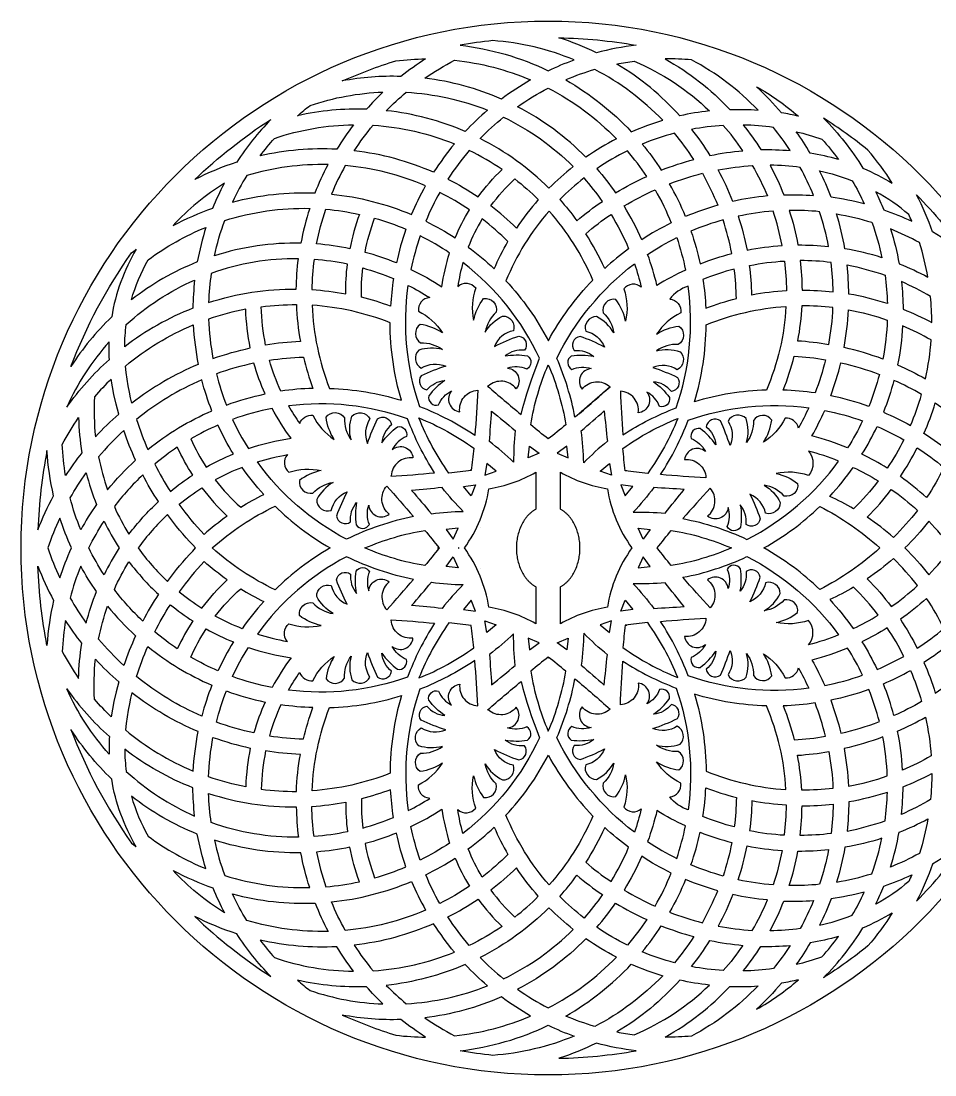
# Model space of a CAD drawing. Extents: x -4425 to -873, y -1243 to 1744.
# Drawn here: x -4425 to -2083, y -1167 to 1535 of the extents above; entities that cross this region are included whole.
import ezdxf

# ---------------------------------------------------------------- set-up
doc = ezdxf.new("R2010")
doc.units = 0
doc.layers.add('LAYER_1', color=7, linetype='CONTINUOUS')

msp = doc.modelspace()

# ---------------------------------------------------------------- linework, layer by layer
at = {"layer": 'LAYER_1'}
for points in [[(-2848.9, 1473.2, 0.036338), (-2950.7, 1453.6, 0.036338), (-3046.8, 1492.4, -0.03804)], [(-3074.2, 1407.8, -0.025178), (-3007.9, 1435.6, 0.079899), (-3216.2, 1485, 0.016071), (-3299.5, 1473.2, -0.082687)], [(-3388.4, 1438.1, 0.027215), (-3451.5, 1393.1, 0.05438), (-3602.2, 1381.5, -0.028164), (-3464.3, 1433.2, -0.028246)], [(-3119.1, 1384.2, 0.031402), (-3194, 1335, 0.073528), (-3390.7, 1388.6, -0.033277), (-3314, 1434.6, -0.07506)], [(-2661, 1304.7, 0.027967), (-2736.4, 1292.1, 0.073615), (-2898, 1424.9, -0.016775), (-2853.4, 1432.3, -0.09037)], [(-2774.6, 1438.1, -0.077469), (-2608.5, 1308.4, -0.026446), (-2536.2, 1306.9, 0.078179), (-2706.5, 1435.6, 0.025265)], [(-2861.1, 1251.2, -0.031422), (-2780.5, 1280.7, 0.08124), (-2954.9, 1410.9, 0.029343), (-3029.3, 1384.2, -0.075486)], [(-3497.6, 1353, 0.021505), (-3540.2, 1309, 0.063731), (-3716.6, 1292.5, -0.015628), (-3684.5, 1318.6, -0.072706)], [(-3229.5, 1306.5, 0.027691), (-3286.6, 1251.9, 0.075434), (-3489, 1305.3, -0.025824), (-3438, 1352.5, -0.081804)], [(-2977.4, 1186.1, 0.078713), (-3152.9, 1315.4, -0.034179), (-3074.2, 1363.1, -0.081396), (-2899.1, 1233.1, 0.033408)], [(-2540.6, 1366.9, -0.050192), (-2432.7, 1291.2, 0.016077), (-2475.8, 1299.7, 0.032129)], [(-3785.2, 1282.7, 0.050068), (-3872.6, 1173, 0.040736), (-3980, 1128.6, -0.047555)], [(-3009.9, 1162, 0.030525), (-3072.1, 1106.4, 0.07846), (-3248.5, 1233.9, -0.030065), (-3188.6, 1288.5, -0.083936)], [(-2267.3, 1157.6, -0.037673), (-2192.1, 1119.1, 0.03929), (-2254.7, 1204.4, 0.026792), (-2368.6, 1286.2, -0.058816)], [(-3775.6, 1234.4, -0.078654), (-3573, 1269.3, 0.026815), (-3616.1, 1206.3, 0.06932), (-3812.5, 1189.5, -0.021946)], [(-3314.5, 1220.2, 0.031608), (-3367.7, 1147.3, 0.074251), (-3571.3, 1202.5, -0.03036), (-3522.7, 1268.1, -0.081736)], [(-2833.3, 1219.6, -0.029048), (-2784.2, 1152.8, -0.028763), (-2700.7, 1180.4, 0.031014), (-2750.6, 1247.5, 0.033958)], [(-2706.9, 1257.4, -0.028788), (-2659.6, 1190.3, -0.029291), (-2575, 1202.8, 0.031877), (-2625.4, 1267.6, 0.031931)], [(-2574, 1268.6, -0.028396), (-2528.9, 1205.4, -0.027654), (-2453.8, 1203.1, 0.026754), (-2496.9, 1262.5, 0.030048)], [(-2438.3, 1251.5, -0.026647), (-2372.5, 1232.2, -0.025497), (-2330.3, 1180, 0.02984), (-2402.8, 1196.6, 0.022492)], [(-3253.6, 1084.4, -0.045682), (-3192.3, 1154.3, 0.037088), (-3276.5, 1203.2, 0.033887), (-3331.2, 1130.1, -0.031544)], [(-2949.8, 1156.5, -0.028243), (-2901.3, 1094.5, -0.028941), (-2821.6, 1136.8, 0.030522), (-2871.2, 1202.4, 0.035408)], [(-3846.7, 1139.2, 0.029219), (-3883.3, 1071.1, -0.075715), (-3671.4, 1094.4, -0.028043), (-3638.3, 1167.1, 0.078449)], [(-3629.5, 1091.4, -0.075265), (-3424.3, 1038.8, -0.028804), (-3388.3, 1112.7, 0.079203), (-3594.1, 1164.6, 0.030241)], [(-2638.3, 1153.7, -0.032227), (-2550.9, 1164.5, -0.033785), (-2512.3, 1086.6, 0.031309), (-2600.6, 1072.7, 0.031305)], [(-2505.6, 1165.6, -0.030755), (-2470.3, 1089.3, -0.026791), (-2393.9, 1087.9, 0.029082), (-2428.1, 1160, 0.030971)], [(-2763.1, 1118.1, -0.030508), (-2679, 1144.8, -0.033731), (-2639.7, 1062.8, 0.030605), (-2722.2, 1034, 0.032769)], [(-2349.1, 1083.2, 0.025449), (-2378.4, 1151.1, -0.038797), (-2294.8, 1125.6, -0.02542), (-2263.9, 1066.2, 0.030436)], [(-3904, 1119.2), (-3922.1, 1107.6), (-3939.8, 1095.4), (-3957, 1082.6), (-3973.8, 1069.4), (-3982, 1062.5), (-3990, 1055.6), (-3998, 1048.5), (-4005.7, 1041.2), (-4013.4, 1033.8), (-4020.9, 1026.3), (-4028.2, 1018.7), (-4035.4, 1010.9, -0.039355), (-3933.5, 1055.6, -0.02498)], [(-3159.4, 1130.2, -0.030459), (-3099.4, 1077.2, 0.033623), (-3155.5, 1004.4, 0.030407), (-3221.1, 1061.1, -0.04945)], [(-3044.5, 1077.4, -0.025079), (-3000.5, 1023.1, -0.02666), (-2935, 1072.9, 0.029061), (-2982.3, 1132.8, 0.032384)], [(-3387.9, 1022.1, -0.030654), (-3312.6, 979.1, -0.039773), (-3275.9, 1051.2, 0.032741), (-3352, 1095.8, 0.030437)], [(-2879.4, 1061, -0.030207), (-2800.3, 1102.5, -0.035174), (-2758.6, 1017.5, 0.030511), (-2834.4, 974.6, 0.034992)], [(-2149.7, 1039, 0.052023), (-2234.4, 1097.4, -0.018107), (-2214, 1051.1, -0.027065), (-2142.4, 1022.2, 0.00681)], [(-2003.4, 936.3, 0.036338), (-2089.2, 994.4, 0.036338), (-2129.7, 1089.9, -0.03804)], [(-3903.1, 1023.6, -0.082859), (-3685.5, 1054.8, 0.032323), (-3708.1, 965.6, 0.082599), (-3929.6, 933.2, -0.035634)], [(-3557.9, 1039.5, 0.039718), (-3582.4, 951.4, 0.031605), (-3667.7, 963.6, -0.034258), (-3644.1, 1052.6, -0.032663)], [(-3463.1, 914.9, 0.031108), (-3543.5, 942.1, -0.04248), (-3518.9, 1029.8, -0.031893), (-3438.7, 1001.4, 0.0315)], [(-3177.2, 969.6, 0.032694), (-3243.3, 1027.7, 0.042907), (-3279, 955.6, -0.030617), (-3212.7, 899.8, -0.028654)], [(-3182.3, 869, -0.066754), (-3073.7, 715.4, -0.067893), (-2959.7, 871.2, 0.080073), (-3071.9, 1048, 0.082184)], [(-2868, 951.4, 0.027769), (-2929.2, 901.1, 0.036323), (-2977.8, 989.9, -0.027832), (-2913.1, 1039.4, -0.037677)], [(-2497.7, 1047.7, 0.03349), (-2587, 1034.7, -0.031443), (-2564.5, 947.9, -0.032559), (-2474.6, 959.6, 0.035408)], [(-2456.2, 1049.6, -0.033408), (-2434.2, 961.1, -0.028293), (-2355.5, 957.1, 0.033609), (-2378.6, 1046.4, 0.02884)], [(-2313.8, 951.4, 0.031541), (-2334.8, 1040.6, -0.034425), (-2244.6, 1019.1, -0.035877), (-2218.6, 928.4, 0.035175)], [(-4099.4, 922.9, -0.063842), (-3951.4, 1006.2, 0.032599), (-3973.5, 917.4, 0.07176), (-4142.4, 820.3, -0.061179)], [(-2625.9, 1025.2, 0.032287), (-2708.1, 996.5, -0.030511), (-2684.8, 912.6, -0.030676), (-2603.5, 939, 0.033054)], [(-2174.9, 912.9, -0.029295), (-2100.8, 878.7, 0.033808), (-2122.4, 967.2, 0.03044), (-2196.6, 1002, -0.032892)], [(-3346.6, 853.5, -0.043841), (-3326.8, 940.4, 0.032728), (-3402.2, 984.5, 0.033187), (-3425.8, 898.3, -0.033383)], [(-2795.3, 857.3, 0.029765), (-2819.2, 936.7, -0.03198), (-2744.6, 979.8, -0.03198), (-2722.3, 896.6, 0.029765)], [(-4142, 940.7, -0.005381), (-4130, 950, 0.094096), (-4193, 776.5, 0.060532), (-4297.4, 649.2, -0.063348)], [(-3719.9, 848, -0.027316), (-3714.3, 925.7, 0.088901), (-3937.8, 888.2, 0.028374), (-3944.4, 813.4, -0.080187)], [(-3593, 835.8, -0.033059), (-3588.7, 911.8, 0.033644), (-3674.2, 924, 0.028833), (-3679.9, 846.6, -0.030749)], [(-2551.9, 832.6, 0.026642), (-2558, 908.4, -0.03443), (-2468.4, 919.9, -0.029695), (-2463.5, 843.7, 0.031868)], [(-2349, 916.1, 0.030234), (-2428.2, 921.1, -0.027898), (-2423.5, 845, -0.0286), (-2343.7, 840.7, 0.027552)], [(-3470.6, 874.7, 0.024899), (-3478.1, 804, 0.027418), (-3552.8, 827, -0.035132), (-3549.5, 902.3, -0.03257)], [(-3229.3, 599.1, 0.008809), (-3143.6, 526.6), (-3139.2, 544.1), (-3134.3, 561.8), (-3129, 579.6), (-3123.2, 597.6), (-3117, 615.6), (-3110.5, 633.8), (-3103.4, 652.1), (-3096, 670.4, 0.119334), (-3292.5, 915.7, 0.033207), (-3305.9, 854.8, -0.43739), (-3260, 851.1, 0.137046), (-3265.2, 768.3, -0.11371), (-3239.6, 823.5, -0.53974), (-3207.5, 788.9, 0.166243), (-3235.5, 737.5, -0.143622), (-3190.9, 778.8, -0.51714), (-3163.4, 741.2, 0.251009), (-3211.9, 701.1, -0.035354), (-3149.2, 727.6, -0.563515), (-3134.7, 691.2, 0.20363), (-3184.7, 676.5, -0.082214), (-3127.4, 677, -0.566543), (-3129.1, 642.8, 0.183649), (-3178.4, 645.4, -0.599977), (-3156, 592.4, 0.434144), (-3227.7, 599.4)], [(-2993.8, 529.2, 0.008148), (-2915.5, 597.4, -0.009342), (-3005.5, 519.4, 0.05589), (-3052, 670.1, -0.117943), (-2853.1, 912.6, -0.023637), (-2835.5, 853.1, 0.419566), (-2880, 848.7, -0.137046), (-2875.9, 765.9, 0.11371), (-2900.8, 821.4, 0.53974), (-2933.3, 787.2, -0.166243), (-2906, 735.4, 0.143622), (-2950, 777.3, 0.51714), (-2978, 740, -0.251009), (-2930.1, 699.3, 0.035354), (-2992.4, 726.6, 0.563515), (-3007.4, 690.4, -0.20363), (-2957.5, 675, 0.082214), (-3014.9, 676.3, 0.566543), (-3013.6, 642, -0.183649), (-2964.2, 644, 0.599977), (-2987.3, 591.4, -0.434144), (-2915.5, 597.4)], [(-2677.4, 872.5, -0.025852), (-2670, 799.1, -0.02939), (-2591.7, 823.8, 0.02811), (-2597.2, 899.3, 0.03224)], [(-2303.6, 835.1, 0.02575), (-2308, 909.7, -0.038355), (-2210.8, 883.6, -0.027795), (-2204.8, 810.7, 0.036438)], [(-4159.6, 700.1, -0.029985), (-4155.5, 756.9, -0.081984), (-3980.3, 871.2, 0.025792), (-3984.7, 799, 0.070795)], [(-2168.5, 867, -0.02537), (-2164.5, 796.3, -0.028994), (-2091, 762.3, 0.024794), (-2094.1, 829, 0.031794)], [(-3432.8, 857.2, -0.024615), (-3377.8, 826, 0.425781), (-3406.9, 791.4, -0.137046), (-3345.4, 735.7, 0.11371), (-3402.2, 757.3, 0.53974), (-3401, 710.2, -0.166243), (-3345.1, 692.8, 0.143622), (-3405.8, 691.4, 0.51714), (-3399.3, 645.2, -0.251009), (-3336.6, 650.3, 0.035354), (-3400, 625.5, 0.563515), (-3384.9, 589.3, -0.20363), (-3338.8, 613.7, 0.082214), (-3380.3, 574.1, 0.566543), (-3355.1, 550.8, -0.183649), (-3321.6, 587.1, 0.599977), (-3300.8, 533.5, -0.434144), (-3254.3, 588.6, -0.009111), (-3262.4, 472.7, 0.056643), (-3403.2, 546.4, -0.117383)], [(-2715.4, 855.6, 0.146159), (-2762.6, 822.2, -0.425781), (-2734, 787.1, 0.137046), (-2796.1, 732.3, -0.11371), (-2739, 753.2, -0.53974), (-2740.8, 706.1, 0.166243), (-2796.9, 689.4, -0.143622), (-2736.2, 687.2, -0.51714), (-2743.4, 641.1, 0.251009), (-2806, 647, -0.035354), (-2742.9, 621.4, -0.563515), (-2758.4, 585.4, 0.20363), (-2804.2, 610.4, -0.082214), (-2763.2, 570.2, -0.566543), (-2788.7, 547.2, 0.183649), (-2821.7, 584, -0.599977), (-2843.3, 530.6, 0.434144), (-2889.1, 586.3, 0.008796), (-2882.7, 474.3, -0.053629), (-2746.3, 543.2, 0.118038)], [(-3849.3, 796.4, 0.036595), (-3944.4, 771.2, 0.038627), (-3933.3, 669.7, -0.032982), (-3837.7, 697, -0.043452)], [(-3809.5, 802.7, -0.033544), (-3719.4, 808, 0.033394), (-3709.4, 713.4, 0.029675), (-3798.4, 704.5, -0.046141)], [(-3450.3, 562.7, -0.070735), (-3479.3, 761.7, 0.076635), (-3679.4, 806.5, 0.081445), (-3634.8, 593.4, -0.066776)], [(-2699.1, 559.1, 0.070192), (-2669.2, 756.4, -0.080132), (-2464.6, 803.5, -0.086213), (-2514.7, 588.9, 0.065676)], [(-2344.2, 800.5, 0.03048), (-2424.4, 804.9, -0.032938), (-2435, 715.6, -0.025978), (-2354.9, 706, 0.03467)], [(-2315.7, 698.1, 0.033441), (-2304.5, 794.6, -0.039043), (-2205, 768.6, -0.038292), (-2216.4, 668.6, 0.033354)], [(-4141, 555.4), (-4144.4, 569.4), (-4147.5, 583.4), (-4150.9, 600.2), (-4153.7, 617), (-4155.9, 633.7), (-4157.7, 650.3, -0.076072), (-3983.8, 756.2, 0.036403), (-3971.1, 654.9, 0.065535)], [(-2178.6, 653.4, -0.025734), (-2107, 618, 0.037319), (-2092.6, 717.4, 0.030931), (-2165.7, 753.6, -0.036204)], [(-4199.3, 712.6, 0.078237), (-4308, 545.1, -0.05771), (-4198.9, 667.5, -0.02114)], [(-2471.5, 588.8, 0.033517), (-2443.6, 676, -0.02744), (-2363.3, 666.8, -0.032594), (-2390.1, 581.5, 0.02863)], [(-3828.3, 658.1, 0.035134), (-3924.6, 630.3, 0.031581), (-3899, 550.7, -0.036728), (-3799.8, 579, -0.036494)], [(-3788.8, 665.5, -0.030782), (-3701.3, 673.7, 0.029403), (-3677.5, 593.4, 0.029145), (-3759.1, 586.2, -0.039468)], [(-3073.8, 654, -0.060855), (-3028.9, 499.8, -0.004536), (-3073.9, 463.6, -0.004536), (-3119, 499.9, -0.060855)], [(-2350, 574.4, 0.030476), (-2324, 659, -0.035029), (-2225.3, 629.2, -0.032949), (-2252.3, 546.9, 0.035587)], [(-4174.9, 527.4), (-4181.6, 552.8), (-4187.3, 577.8), (-4191.1, 597.6), (-4194.2, 617.3, 0.023177), (-4236.8, 571.8, 0.042995), (-4234.5, 469.2, -0.027627)], [(-4129.2, 513.7, 0.027097), (-4100.1, 436.4, -0.068468), (-3936.2, 535.9, -0.029765), (-3962, 615.3, 0.068784)], [(-2215.1, 532.3, -0.027103), (-2145.6, 498.2, 0.031341), (-2117.2, 577.8, 0.02694), (-2187.9, 613.8, -0.030805)], [(-3732.9, 465.5, -0.03932), (-3781.7, 541.9, 0.039792), (-3883.3, 513.9, 0.03209), (-3842.7, 439.3, -0.044343)], [(-3477.4, 367.9, 0.008809), (-3365.5, 377.2, -0.054235), (-3434.6, 515.4, 0.117247), (-3739.7, 548.5, 0.025087), (-3710.8, 503.1, -0.356794), (-3677.2, 524.3, 0.137046), (-3622.4, 462.2, -0.11371), (-3643.3, 519.3, -0.53974), (-3596.2, 517.5, 0.166243), (-3579.5, 461.4, -0.143622), (-3577.3, 522.1, -0.51714), (-3531.2, 514.9, 0.251009), (-3537.1, 452.3, -0.035354), (-3511.5, 515.4, -0.563515), (-3475.5, 499.9, 0.20363), (-3500.5, 454.1, -0.082214), (-3460.4, 495.1, -0.566543), (-3437.3, 469.6, 0.183649), (-3474.1, 436.6, -0.599977), (-3420.7, 415, 0.434144), (-3476.4, 369.2)], [(-3617.5, 552.5, 0.000245), (-3617.2, 551.9)], [(-2786.1, 372.4, 0.054998), (-2715.1, 512, -0.116678), (-2406.3, 543.4, -0.021191), (-2432.8, 491.6, 0.389246), (-2466.9, 516.7, -0.137046), (-2522.6, 455.3, 0.11371), (-2501, 512.1, 0.53974), (-2548.1, 510.9, -0.166243), (-2565.5, 455, 0.143622), (-2566.9, 515.7, 0.51714), (-2613.1, 509.2, -0.251009), (-2608, 446.5, 0.035354), (-2632.8, 509.9, 0.563515), (-2669, 494.8, -0.20363), (-2644.6, 448.7, 0.082214), (-2684.2, 490.2, 0.566543), (-2707.5, 465, -0.183649), (-2671.2, 431.5, 0.599977), (-2724.8, 410.6, -0.434144), (-2669.7, 364.2, -0.008173)], [(-2043.2, 428.6, 0.029282), (-2111, 477.5, 0.029286), (-2082, 555.9, -0.02739), (-2017.1, 508, -0.032891)], [(-4319.6, 449.8, -0.029907), (-4277.8, 518.5, 0.035509), (-4269.2, 428.4, 0.023948), (-4311.3, 369.8, -0.030352)], [(-3405.3, 517.4, -0.060855), (-3264.7, 439.8, -0.004536), (-3271.2, 382.4, -0.004536), (-3328.7, 376.3, -0.060855)], [(-3224.9, 457.1, 0.006071), (-3219.1, 535.3, 0.006071), (-3158.5, 485.6, 0.029189), (-3162.8, 403.8, 0.029189)], [(-2989.6, 484.3, 0.006071), (-2930.5, 535.8, 0.006071), (-2922.3, 457.8, 0.029189), (-2982.9, 402.6, 0.029189)], [(-2742, 516.3, -0.060855), (-2819.1, 375.5, -0.004536), (-2876.6, 381.7, -0.004536), (-2882.8, 439.2, -0.060855)], [(-2306.6, 441, 0.034239), (-2398.1, 471.6, 0.025077), (-2365.4, 536.7, -0.037341), (-2268.4, 510.2, -0.030064)], [(-3920.5, 499, 0.029563), (-3990.5, 463.7, 0.03841), (-3950.6, 391.6, -0.030312), (-3881, 425.1, -0.029889)], [(-2205, 389, 0.026213), (-2269.8, 424.5, 0.029031), (-2231.1, 495.6, -0.028365), (-2162.5, 461.8, -0.031312)], [(-4131.7, 409.2, -0.025549), (-4161.9, 485.3, 0.03283), (-4226.6, 417.5, 0.036629), (-4203.3, 333.1, -0.037171)], [(-3073.9, 466.4, 0.000178), (-3072.2, 465)], [(-4382, 230.9, -0.031888), (-4341.8, 318.2, -0.041602), (-4358.8, 433.8, 0.039073)], [(-4024.7, 442.4, 0.027243), (-4082.5, 399.1, 0.026362), (-4042.5, 329.3, -0.02787), (-3985, 371, -0.035428)], [(-2329.6, 407.1, 0.030602), (-2406.9, 432.6, -0.371179), (-2407.2, 369.9, 0.137046), (-2490, 375.1, -0.11371), (-2434.8, 349.5, -0.53974), (-2469.4, 317.4, 0.166243), (-2520.8, 345.3, -0.143622), (-2479.5, 300.8, -0.51714), (-2517.1, 273.3, 0.251009), (-2557.2, 321.7, -0.035354), (-2530.7, 259, -0.563515), (-2567.1, 244.6, 0.20363), (-2581.8, 294.6, -0.082214), (-2581.3, 237.2, -0.566543), (-2615.5, 239, 0.183649), (-2612.9, 288.3, -0.599977), (-2665.9, 265.8, 0.434144), (-2658.9, 337.6, 0.008235), (-2728.9, 259.3, -0.062675), (-2564.7, 206.3, 0.11913)], [(-2171.5, 367, 0.030086), (-2128.2, 441.1, -0.031482), (-2060, 390.6, -0.035046), (-2104.1, 313.4, 0.030548)], [(-3819.4, 404.8, -0.033037), (-3742.7, 423.4, 0.427052), (-3738.8, 378.3, -0.137046), (-3656, 382.4, 0.11371), (-3711.5, 357.5, 0.53974), (-3677.3, 325, -0.166243), (-3625.5, 352.3, 0.143622), (-3667.4, 308.3, 0.51714), (-3630.1, 280.3, -0.251009), (-3589.4, 328.2, 0.035354), (-3616.7, 265.9, 0.563515), (-3580.5, 250.9, -0.20363), (-3565.1, 300.8, 0.082214), (-3566.5, 243.4, 0.566543), (-3532.1, 244.7, -0.183649), (-3534.2, 294.1, 0.599977), (-3481.5, 271, -0.434144), (-3487.6, 342.8, -0.008148), (-3419.3, 264.5, 0.064814), (-3591.1, 206.5, -0.115704)], [(-3803.3, 321.4, -0.031676), (-3858.6, 390.9, 0.031718), (-3927.3, 358.8, 0.044661), (-3862.3, 288.5, -0.023827)], [(-3105.6, -10.3, 0.09021), (-3226, 32.3, 0.116696), (-3288.9, 184.1, 0.116696), (-3226, 335.9, 0.09021), (-3105.6, 378.5), (-3105.6, 283.8), (-3107, 283), (-3108.4, 282.2), (-3109.7, 281.3), (-3111.1, 280.4), (-3112.5, 279.5), (-3113.8, 278.5), (-3115.1, 277.5), (-3116.4, 276.5), (-3117.8, 275.4), (-3119, 274.3), (-3120.3, 273.2), (-3121.6, 272), (-3122.8, 270.8), (-3124.1, 269.6), (-3125.3, 268.3), (-3126.5, 267), (-3127.7, 265.6), (-3128.9, 264.3), (-3130, 262.9), (-3131.1, 261.5), (-3132.2, 260), (-3133.3, 258.5), (-3134.4, 257), (-3135.4, 255.5), (-3136.4, 253.9), (-3137.4, 252.3), (-3139.3, 249.1), (-3141.2, 245.8), (-3142.9, 242.3), (-3144.5, 238.9), (-3146, 235.3), (-3147.4, 231.8), (-3148.6, 228.1), (-3149.8, 224.5), (-3150.9, 220.8), (-3151.8, 217.1), (-3152.7, 213.4), (-3153.4, 209.6), (-3154, 205.9), (-3154.6, 202.2), (-3155, 198.5), (-3155.3, 194.9), (-3155.6, 191.2), (-3155.7, 187.6), (-3155.7, 184.1), (-3155.7, 180.5), (-3155.6, 177), (-3155.3, 173.3), (-3155, 169.7), (-3154.6, 166), (-3154, 162.3), (-3153.4, 158.6), (-3152.7, 154.8), (-3151.8, 151.1), (-3150.9, 147.4), (-3149.8, 143.7), (-3148.6, 140.1), (-3147.4, 136.4), (-3146, 132.8), (-3144.5, 129.3), (-3142.9, 125.8), (-3141.2, 122.4), (-3139.3, 119.1), (-3137.4, 115.9), (-3136.4, 114.3), (-3135.4, 112.7), (-3134.4, 111.2), (-3133.3, 109.7), (-3132.2, 108.2), (-3131.1, 106.7), (-3130, 105.3), (-3128.9, 103.9), (-3127.7, 102.5), (-3126.5, 101.2), (-3125.3, 99.9), (-3124.1, 98.6), (-3122.8, 97.4), (-3121.6, 96.2), (-3120.3, 95), (-3119, 93.9), (-3117.8, 92.7), (-3116.4, 91.7), (-3115.1, 90.6), (-3113.8, 89.6), (-3112.5, 88.7), (-3111.1, 87.7), (-3109.7, 86.8), (-3108.4, 86), (-3107, 85.2), (-3105.6, 84.4)], [(-3273.2, 384.4, 0.000178), (-3270.9, 384.6)], [(-3042.8, 378.5, 0.09021), (-2922.4, 335.9, 0.116696), (-2859.5, 184.1, 0.116696), (-2922.4, 32.3, 0.09021), (-3042.8, -10.3), (-3042.8, 84.4), (-3041.4, 85.2), (-3040, 86), (-3038.7, 86.8), (-3037.3, 87.7), (-3036, 88.7), (-3034.6, 89.6), (-3033.3, 90.6), (-3032, 91.7), (-3030.7, 92.7), (-3029.4, 93.9), (-3028.1, 95), (-3026.8, 96.2), (-3025.6, 97.4), (-3024.3, 98.6), (-3023.1, 99.9), (-3021.9, 101.2), (-3020.7, 102.5), (-3019.6, 103.9), (-3018.4, 105.3), (-3017.3, 106.7), (-3016.2, 108.2), (-3015.1, 109.7), (-3014, 111.2), (-3013, 112.7), (-3012, 114.3), (-3011, 115.9), (-3009.1, 119.1), (-3007.3, 122.4), (-3005.5, 125.8), (-3003.9, 129.3), (-3002.4, 132.8), (-3001, 136.4), (-2999.8, 140.1), (-2998.6, 143.7), (-2997.5, 147.4), (-2996.6, 151.1), (-2995.7, 154.8), (-2995, 158.6), (-2994.4, 162.3), (-2993.8, 166), (-2993.4, 169.7), (-2993.1, 173.3), (-2992.9, 177), (-2992.7, 180.5), (-2992.7, 184.1), (-2992.7, 187.6), (-2992.9, 191.2), (-2993.1, 194.9), (-2993.4, 198.5), (-2993.8, 202.2), (-2994.4, 205.9), (-2995, 209.6), (-2995.7, 213.4), (-2996.6, 217.1), (-2997.5, 220.8), (-2998.6, 224.5), (-2999.8, 228.1), (-3001, 231.8), (-3002.4, 235.3), (-3003.9, 238.9), (-3005.5, 242.3), (-3007.3, 245.8), (-3009.1, 249.1), (-3011, 252.3), (-3012, 253.9), (-3013, 255.5), (-3014, 257), (-3015.1, 258.5), (-3016.2, 260), (-3017.3, 261.5), (-3018.4, 262.9), (-3019.6, 264.3), (-3020.7, 265.6), (-3021.9, 267), (-3023.1, 268.3), (-3024.3, 269.6), (-3025.6, 270.8), (-3026.8, 272), (-3028.1, 273.2), (-3029.4, 274.3), (-3030.7, 275.4), (-3032, 276.5), (-3033.3, 277.5), (-3034.6, 278.5), (-3036, 279.5), (-3037.3, 280.4), (-3038.7, 281.3), (-3040, 282.2), (-3041.4, 283), (-3042.8, 283.8)], [(-2874.6, 383.7, 0.000178), (-2874.3, 381.5)], [(-2292.1, 390.8, -0.027282), (-2228.2, 356.3, -0.035431), (-2291.2, 284.6, 0.025608), (-2352.5, 316.4, 0.034373)], [(-4258.3, 376.5, 0.033457), (-4231.8, 295.5, 0.027216), (-4272.4, 230.6, -0.032533), (-4299.3, 312.6, -0.026608)], [(-4073, 302.9, -0.024815), (-4113.4, 371.6, 0.041223), (-4186.1, 290.2, 0.033518), (-4148.7, 219.4, -0.044234)], [(-3961.9, 338.3, 0.042355), (-3896.7, 265.8, 0.026659), (-3956, 219, -0.032576), (-4019.9, 296.2, -0.029972)], [(-3424.2, 331.7, -0.006071), (-3373.4, 272, -0.029189), (-3291.7, 277.9, -0.029189), (-3346.2, 339, -0.006071)], [(-2725.3, 334.4, -0.006071), (-2803.6, 339.1, -0.029189), (-2855.9, 276.1, -0.029189), (-2774.1, 273.1, -0.006071)], [(-2189.1, 211.3, 0.031415), (-2256.4, 262.8, 0.033112), (-2194.7, 334.3, -0.032344), (-2127.6, 280.6, -0.036521)], [(-3774.2, 291.1, 0.063246), (-3633.2, 184.1, 0.063246), (-3774.2, 77.1, -0.07258), (-3935.1, 184.1, -0.07258)], [(-2521.3, 184.1, 0.064263), (-2377.9, 290.7, -0.06562), (-2224.1, 184.1, -0.06562), (-2377.9, 77.5, 0.064263)], [(-4295.9, 184.1, -0.029326), (-4325.9, 260.9, 0.028936), (-4356.3, 184.1, 0.028936), (-4325.9, 107.3, -0.029326)], [(-4251.6, 184.1, -0.029698), (-4212.6, 252.5, 0.030889), (-4173.6, 184.1, 0.030889), (-4212.6, 115.7, -0.029698)], [(-4050, 269.7, 0.047694), (-4125.1, 184.1, 0.047694), (-4050, 98.5, -0.031289), (-3985.3, 176.4), (-3978.1, 184.1), (-3985.3, 191.8, -0.031289)], [(-2098.7, 252.6, -0.033992), (-2159.7, 184.1, -0.033992), (-2098.7, 115.6, 0.033788), (-2040.6, 184.1, 0.033788)], [(-3544.1, 184.1, -0.060855), (-3389.9, 229.2, -0.004536), (-3353.7, 184.1, -0.004536), (-3389.9, 139, -0.060855)], [(-3246.9, 237, 0.000055), (-3247, 237), (-3246.9, 236.9)], [(-2758.5, 139, -0.004536), (-2794.7, 184.1, -0.004536), (-2758.5, 229.2, -0.060855), (-2604.3, 184.1, -0.060855)], [(-3355.1, 182.3, 0.000178), (-3356.5, 184.1, 0.000178), (-3355.1, 185.9)], [(-3304, 182.6, 0.000142), (-3302.9, 184.1, 0.000142), (-3304, 185.5)], [(-4382, 137.2, 0.031888), (-4341.8, 49.9, 0.041602), (-4358.8, -65.7, -0.039073)], [(-4258.3, -8.3, -0.033457), (-4231.8, 72.7, -0.027216), (-4272.4, 137.6, 0.032533), (-4299.3, 55.6, 0.026608)], [(-4073, 65.3, 0.024815), (-4113.4, -3.4, -0.041223), (-4186.1, 78, -0.033518), (-4148.7, 148.8, 0.044234)], [(-3961.9, 29.9, -0.042355), (-3896.7, 102.4, -0.026659), (-3956, 149.2, 0.032576), (-4019.9, 72, 0.029972)], [(-3819.4, -36.6, 0.033037), (-3742.7, -55.3, -0.427052), (-3738.8, -10.1, 0.137046), (-3656, -14.2, -0.11371), (-3711.5, 10.7, -0.53974), (-3677.3, 43.2, 0.166243), (-3625.5, 15.9, -0.143622), (-3667.4, 59.9, -0.51714), (-3630.1, 87.9, 0.251009), (-3589.4, 40, -0.035354), (-3616.7, 102.3, -0.563515), (-3580.5, 117.3, 0.20363), (-3565.1, 67.4, -0.082214), (-3566.5, 124.8, -0.566543), (-3532.1, 123.4, 0.183649), (-3534.2, 74.1, -0.599977), (-3481.5, 97.2, 0.434144), (-3487.6, 25.4, 0.008148), (-3419.3, 103.7, -0.064814), (-3591.1, 161.7, 0.115704)], [(-2329.6, -38.9, -0.030602), (-2406.9, -64.4, 0.371179), (-2407.2, -1.7, -0.137046), (-2490, -6.9, 0.11371), (-2434.8, 18.7, 0.53974), (-2469.4, 50.8, -0.166243), (-2520.8, 22.8, 0.143622), (-2479.5, 67.3, 0.51714), (-2517.1, 94.9, -0.251009), (-2557.2, 46.4, 0.035354), (-2530.7, 109.1, 0.563515), (-2567.1, 123.6, -0.20363), (-2581.8, 73.6, 0.082214), (-2581.3, 130.9, 0.566543), (-2615.5, 129.2, -0.183649), (-2612.9, 79.9, 0.599977), (-2665.9, 102.3, -0.434144), (-2658.9, 30.6, -0.008235), (-2728.9, 108.9, 0.062675), (-2564.7, 161.9, -0.11913)], [(-2189.1, 156.9, -0.031415), (-2256.4, 105.4, -0.033112), (-2194.7, 33.8, 0.032344), (-2127.6, 87.6, 0.036521)], [(-3246.9, 131.2, -0.000055), (-3247, 131.2), (-3246.9, 131.3)], [(-3424.2, 36.5, 0.006071), (-3373.4, 96.2, 0.029189), (-3291.7, 90.3, 0.029189), (-3346.2, 29.2, 0.006071)], [(-2803.6, 29.1, -0.006071), (-2725.3, 33.7, -0.006071), (-2774.1, 95.1, -0.029189), (-2855.9, 92.1, -0.029189)], [(-2292.1, -22.6, 0.027282), (-2228.2, 11.9, 0.035431), (-2291.2, 83.6, -0.025608), (-2352.5, 51.8, -0.034373)], [(-3803.3, 46.8, 0.031676), (-3858.6, -22.8, -0.031718), (-3927.3, 9.4, -0.044661), (-3862.3, 79.7, 0.023827)], [(-2171.5, 1.2, -0.030086), (-2128.2, -72.9, 0.031482), (-2060, -22.4, 0.035046), (-2104.1, 54.8, -0.030548)], [(-4131.7, -41, 0.025549), (-4161.9, -117.1, -0.03283), (-4226.6, -49.3, -0.036629), (-4203.3, 35, 0.037171)], [(-4024.7, -74.2, -0.027243), (-4082.5, -30.9, -0.026362), (-4042.5, 38.8, 0.02787), (-3985, -2.9, 0.035428)], [(-3477.4, 0.3, -0.008809), (-3365.5, -9, 0.054235), (-3434.6, -147.2, -0.117247), (-3739.7, -180.3, -0.025087), (-3710.8, -134.9, 0.356794), (-3677.2, -156.2, -0.137046), (-3622.4, -94, 0.11371), (-3643.3, -151.1, 0.53974), (-3596.2, -149.3, -0.166243), (-3579.5, -93.2, 0.143622), (-3577.3, -153.9, 0.51714), (-3531.2, -146.8, -0.251009), (-3537.1, -84.1, 0.035354), (-3511.5, -147.2, 0.563515), (-3475.5, -131.7, -0.20363), (-3500.5, -85.9, 0.082214), (-3460.4, -126.9, 0.566543), (-3437.3, -101.4, -0.183649), (-3474.1, -68.4, 0.599977), (-3420.7, -46.8, -0.434144), (-3476.4, -1.1)], [(-2669.7, 4, -0.434144), (-2724.8, -42.5, 0.599977), (-2671.2, -63.3, -0.183649), (-2707.5, -96.8, 0.566543), (-2684.2, -122, 0.082214), (-2644.6, -80.5, -0.20363), (-2669, -126.6, 0.563515), (-2632.8, -141.7, 0.035354), (-2608, -78.3, -0.251009), (-2613.1, -141, 0.51714), (-2566.9, -147.5, 0.143622), (-2565.5, -86.8, -0.166243), (-2548.1, -142.7, 0.53974), (-2501, -143.9, 0.11371), (-2522.6, -87.1, -0.137046), (-2466.9, -148.6, 0.389246), (-2432.8, -123.4, -0.021191), (-2406.3, -175.2, -0.116678), (-2715.1, -143.8, 0.054998), (-2786.1, -4.2, -0.009151)], [(-4319.6, -81.6, 0.029907), (-4277.8, -150.3, -0.035509), (-4269.2, -60.2, -0.023948), (-4311.3, -1.6, 0.030352)], [(-3920.5, -130.9, -0.029563), (-3990.5, -95.5, -0.03841), (-3950.6, -23.4, 0.030312), (-3881, -56.9, 0.029889)], [(-3405.3, -149.2, 0.060855), (-3264.7, -71.7, 0.004536), (-3271.2, -14.2, 0.004536), (-3328.7, -8.1, 0.060855)], [(-3273.2, -16.2, -0.000178), (-3270.9, -16.4)], [(-2742, -148.2, 0.060855), (-2819.1, -7.3, 0.004536), (-2876.6, -13.5, 0.004536), (-2882.8, -71, 0.060855)], [(-2874.6, -15.5, -0.000178), (-2874.3, -13.3)], [(-2205, -20.8, -0.026213), (-2269.8, -56.3, -0.029031), (-2231.1, -127.4, 0.028365), (-2162.5, -93.7, 0.031312)], [(-3224.9, -88.9, -0.006071), (-3219.1, -167.1, -0.006071), (-3158.5, -117.4, -0.029189), (-3162.8, -35.6, -0.029189)], [(-2989.6, -116.1, -0.006071), (-2930.5, -167.6, -0.006071), (-2922.3, -89.6, -0.029189), (-2982.9, -34.5, -0.029189)], [(-4129.2, -145.5, -0.027097), (-4100.1, -68.3, 0.068468), (-3936.2, -167.7, 0.029765), (-3962, -247.1, -0.068784)], [(-3732.9, -97.3, 0.03932), (-3781.7, -173.7, -0.039792), (-3883.3, -145.7, -0.03209), (-3842.7, -71.1, 0.044343)], [(-2306.6, -72.8, -0.034239), (-2398.1, -103.4, -0.025077), (-2365.4, -168.5, 0.037341), (-2268.4, -142, 0.030064)], [(-2043.2, -60.5, -0.029282), (-2111, -109.4, -0.029286), (-2082, -187.8, 0.02739), (-2017.1, -139.8, 0.032891)], [(-4174.9, -159.2), (-4181.6, -184.6), (-4187.3, -209.6), (-4191.1, -229.4), (-4194.2, -249.1, -0.023177), (-4236.8, -203.6, -0.042995), (-4234.5, -101, 0.027627)], [(-3432.8, -489, 0.024615), (-3377.8, -457.9, -0.425781), (-3406.9, -423.2, 0.137046), (-3345.4, -367.5, -0.11371), (-3402.2, -389.2, -0.53974), (-3401, -342, 0.166243), (-3345.1, -324.7, -0.143622), (-3405.8, -323.2, -0.51714), (-3399.3, -277, 0.251009), (-3336.6, -282.1, -0.035354), (-3400, -257.4, -0.563515), (-3384.9, -221.2, 0.20363), (-3338.8, -245.6, -0.082214), (-3380.3, -205.9, -0.566543), (-3355.1, -182.6, 0.183649), (-3321.6, -218.9, -0.599977), (-3300.8, -165.3, 0.434144), (-3254.3, -220.4, 0.009111), (-3262.4, -104.5, -0.056643), (-3403.2, -178.2, 0.117383)], [(-3073.8, -285.8, 0.060855), (-3028.9, -131.6, 0.004536), (-3073.9, -95.4, 0.004536), (-3119, -131.7, 0.060855)], [(-3073.9, -98.2, -0.000178), (-3072.2, -96.8)], [(-2715.4, -487.4, -0.146159), (-2762.6, -454, 0.425781), (-2734, -418.9, -0.137046), (-2796.1, -364.1, 0.11371), (-2739, -385, 0.53974), (-2740.8, -337.9, -0.166243), (-2796.9, -321.2, 0.143622), (-2736.2, -319, 0.51714), (-2743.4, -272.9, -0.251009), (-2806, -278.8, 0.035354), (-2742.9, -253.2, 0.563515), (-2758.4, -217.2, -0.20363), (-2804.2, -242.2, 0.082214), (-2763.2, -202.1, 0.566543), (-2788.7, -179, -0.183649), (-2821.7, -215.8, 0.599977), (-2843.3, -162.4, -0.434144), (-2889.1, -218.1, -0.008796), (-2882.7, -106.1, 0.053629), (-2746.3, -175, -0.118038)], [(-2215.1, -164.1, 0.027103), (-2145.6, -130, -0.031341), (-2117.2, -209.6, -0.02694), (-2187.9, -245.7, 0.030805)], [(-3229.3, -230.9, -0.008809), (-3143.6, -158.4), (-3139.2, -175.9), (-3134.3, -193.6), (-3129, -211.4), (-3123.2, -229.4), (-3117, -247.5), (-3110.5, -265.7), (-3103.4, -283.9), (-3096, -302.2, -0.119334), (-3292.5, -547.5, -0.033207), (-3305.9, -486.6, 0.43739), (-3260, -482.9, -0.137046), (-3265.2, -400.2, 0.11371), (-3239.6, -455.3, 0.53974), (-3207.5, -420.7, -0.166243), (-3235.5, -369.3, 0.143622), (-3190.9, -410.6, 0.51714), (-3163.4, -373, -0.251009), (-3211.9, -332.9, 0.035354), (-3149.2, -359.4, 0.563515), (-3134.7, -323, -0.20363), (-3184.7, -308.3, 0.082214), (-3127.4, -308.9, 0.566543), (-3129.1, -274.6, -0.183649), (-3178.4, -277.2, 0.599977), (-3156, -224.2, -0.434144), (-3227.7, -231.2)], [(-3005.5, -151.2, -0.009342), (-2915.5, -229.3, -0.434144), (-2987.3, -223.2, 0.599977), (-2964.2, -275.9, -0.183649), (-3013.6, -273.9, 0.566543), (-3014.9, -308.2, 0.082214), (-2957.5, -306.8, -0.20363), (-3007.4, -322.2, 0.563515), (-2992.4, -358.4, 0.035354), (-2930.1, -331.1, -0.251009), (-2978, -371.8, 0.51714), (-2950, -409.1, 0.143622), (-2906, -367.2, -0.166243), (-2933.3, -419, 0.53974), (-2900.8, -453.2, 0.11371), (-2875.9, -397.7, -0.137046), (-2880, -480.5, 0.419566), (-2835.5, -484.9, -0.023637), (-2853.1, -544.5, -0.117943), (-3052, -301.9, 0.05589)], [(-4199.3, -344.5, -0.078237), (-4308, -176.9, 0.05771), (-4198.9, -299.3, 0.02114)], [(-4141, -187.2), (-4144.4, -201.2), (-4147.5, -215.2), (-4150.9, -232), (-4153.7, -248.8), (-4155.9, -265.5), (-4157.7, -282.1, 0.076072), (-3983.8, -388, -0.036403), (-3971.1, -286.7, -0.065535)], [(-3828.3, -290, -0.035134), (-3924.6, -262.1, -0.031581), (-3899, -182.5, 0.036728), (-3799.8, -210.8, 0.036494)], [(-3617.5, -184.4, -0.000245), (-3617.2, -183.8)], [(-2350, -206.2, -0.030476), (-2324, -290.8, 0.035029), (-2225.3, -261, 0.032949), (-2252.3, -178.7, -0.035587)], [(-3450.3, -194.5, 0.070735), (-3479.3, -393.5, -0.076635), (-3679.4, -438.3, -0.081445), (-3634.8, -225.2, 0.066776)], [(-2699.1, -191, -0.070192), (-2669.2, -388.2, 0.080132), (-2464.6, -435.3, 0.086213), (-2514.7, -220.7, -0.065676)], [(-2471.5, -220.6, -0.033517), (-2443.6, -307.8, 0.02744), (-2363.3, -298.6, 0.032594), (-2390.1, -213.3, -0.02863)], [(-3788.8, -297.3, 0.030782), (-3701.3, -305.5, -0.029403), (-3677.5, -225.2, -0.029145), (-3759.1, -218, 0.039468)], [(-2178.6, -285.3, 0.025734), (-2107, -249.8, -0.037319), (-2092.6, -349.2, -0.030931), (-2165.7, -385.4, 0.036204)], [(-4142, -572.5, 0.005381), (-4130, -581.8, -0.094096), (-4193, -408.3, -0.060532), (-4297.4, -281, 0.063348)], [(-3849.3, -428.2, -0.036595), (-3944.4, -403, -0.038627), (-3933.3, -301.5, 0.032982), (-3837.7, -328.8, 0.043452)], [(-2315.7, -330, -0.033441), (-2304.5, -426.4, 0.039043), (-2205, -400.4, 0.038292), (-2216.4, -300.4, -0.033354)], [(-4159.6, -331.9, 0.029985), (-4155.5, -388.7, 0.081984), (-3980.3, -503.1, -0.025792), (-3984.7, -430.8, -0.070795)], [(-3809.5, -434.5, 0.033544), (-3719.4, -439.8, -0.033394), (-3709.4, -345.3, -0.029675), (-3798.4, -336.3, 0.046141)], [(-3182.3, -500.9, 0.066754), (-3073.7, -347.2, 0.067893), (-2959.7, -503.1, -0.080073), (-3071.9, -679.8, -0.082184)], [(-2344.2, -432.3, -0.03048), (-2424.4, -436.8, 0.032938), (-2435, -347.4, 0.025978), (-2354.9, -337.8, -0.03467)], [(-2168.5, -498.8, 0.02537), (-2164.5, -428.1, 0.028994), (-2091, -394.1, -0.024794), (-2094.1, -460.8, -0.031794)], [(-2677.4, -504.3, 0.025852), (-2670, -430.9, 0.02939), (-2591.7, -455.6, -0.02811), (-2597.2, -531.1, -0.03224)], [(-4099.4, -554.8, 0.063842), (-3951.4, -638, -0.032599), (-3973.5, -549.3, -0.07176), (-4142.4, -452.2, 0.061179)], [(-3719.9, -479.8, 0.027316), (-3714.3, -557.5, -0.088901), (-3937.8, -520, -0.028374), (-3944.4, -445.2, 0.080187)], [(-3470.6, -506.5, -0.024899), (-3478.1, -435.8, -0.027418), (-3552.8, -458.8, 0.035132), (-3549.5, -534.1, 0.03257)], [(-2303.6, -466.9, -0.02575), (-2308, -541.5, 0.038355), (-2210.8, -515.4, 0.027795), (-2204.8, -442.5, -0.036438)], [(-3593, -467.6, 0.033059), (-3588.7, -543.6, -0.033644), (-3674.2, -555.8, -0.028833), (-3679.9, -478.5, 0.030749)], [(-3346.6, -485.3, 0.043841), (-3326.8, -572.3, -0.032728), (-3402.2, -616.3, -0.033187), (-3425.8, -530.1, 0.033383)], [(-2551.9, -464.4, -0.026642), (-2558, -540.2, 0.03443), (-2468.4, -551.7, 0.029695), (-2463.5, -475.5, -0.031868)], [(-2349, -547.9, -0.030234), (-2428.2, -552.9, 0.027898), (-2423.5, -476.8, 0.0286), (-2343.7, -472.5, -0.027552)], [(-2795.3, -489.2, -0.029765), (-2819.2, -568.5, 0.03198), (-2744.6, -611.6, 0.03198), (-2722.3, -528.4, -0.029765)], [(-2174.9, -544.7, 0.029295), (-2100.8, -510.5, -0.033808), (-2122.4, -599, -0.03044), (-2196.6, -633.9, 0.032892)], [(-3177.2, -601.4, -0.032694), (-3243.3, -659.5, -0.042907), (-3279, -587.4, 0.030617), (-3212.7, -531.6, 0.028654)], [(-2868, -583.2, -0.027769), (-2929.2, -532.9, -0.036323), (-2977.8, -621.7, 0.027832), (-2913.1, -671.2, 0.037677)], [(-3903.1, -655.4, 0.082859), (-3685.5, -686.6, -0.032323), (-3708.1, -597.4, -0.082599), (-3929.6, -565, 0.035634)], [(-3463.1, -546.7, -0.031108), (-3543.5, -573.9, 0.04248), (-3518.9, -661.6, 0.031893), (-3438.7, -633.2, -0.0315)], [(-2625.9, -657, -0.032287), (-2708.1, -628.4, 0.030511), (-2684.8, -544.5, 0.030676), (-2603.5, -570.8, -0.033054)], [(-2313.8, -583.2, -0.031541), (-2334.8, -672.4, 0.034425), (-2244.6, -650.9, 0.035877), (-2218.6, -560.2, -0.035175)], [(-3557.9, -671.4, -0.039718), (-3582.4, -583.2, -0.031605), (-3667.7, -595.4, 0.034258), (-3644.1, -684.4, 0.032663)], [(-2497.7, -679.5, -0.03349), (-2587, -666.6, 0.031443), (-2564.5, -579.7, 0.032559), (-2474.6, -591.4, -0.035408)], [(-2456.2, -681.5, 0.033408), (-2434.2, -592.9, 0.028293), (-2355.5, -588.9, -0.033609), (-2378.6, -678.2, -0.02884)], [(-2003.4, -568.1, -0.036338), (-2089.2, -626.3, -0.036338), (-2129.7, -721.7, 0.03804)], [(-3387.9, -653.9, 0.030654), (-3312.6, -610.9, 0.039773), (-3275.9, -683, -0.032741), (-3352, -727.6, -0.030437)], [(-2879.4, -692.8, 0.030207), (-2800.3, -734.4, 0.035174), (-2758.6, -649.3, -0.030511), (-2834.4, -606.4, -0.034992)], [(-3904, -751.1), (-3922.1, -739.4), (-3939.8, -727.2), (-3957, -714.5), (-3973.8, -701.2), (-3982, -694.4), (-3990, -687.4), (-3998, -680.3), (-4005.7, -673), (-4013.4, -665.7), (-4020.9, -658.1), (-4028.2, -650.5), (-4035.4, -642.7, 0.039355), (-3933.5, -687.5, 0.02498)], [(-3159.4, -762, 0.030459), (-3099.4, -709, -0.033623), (-3155.5, -636.2, -0.030407), (-3221.1, -692.9, 0.04945)], [(-3629.5, -723.2, 0.075265), (-3424.3, -670.6, 0.028804), (-3388.3, -744.5, -0.079203), (-3594.1, -796.4, -0.030241)], [(-3044.5, -709.2, 0.025079), (-3000.5, -654.9, 0.02666), (-2935, -704.7, -0.029061), (-2982.3, -764.6, -0.032384)], [(-2763.1, -749.9, 0.030508), (-2679, -776.6, 0.033731), (-2639.7, -694.7, -0.030605), (-2722.2, -665.8, -0.032769)], [(-2149.7, -670.8, -0.052023), (-2234.4, -729.2, 0.018107), (-2214, -683, 0.027065), (-2142.4, -654, -0.00681)], [(-2349.1, -715, -0.025449), (-2378.4, -782.9, 0.038797), (-2294.8, -757.4, 0.02542), (-2263.9, -698.1, -0.030436)], [(-3846.7, -771, -0.029219), (-3883.3, -702.9, 0.075715), (-3671.4, -726.2, 0.028043), (-3638.3, -798.9, -0.078449)], [(-3253.6, -716.2, 0.045682), (-3192.3, -786.1, -0.037088), (-3276.5, -835, -0.033887), (-3331.2, -761.9, 0.031544)], [(-2949.8, -788.3, 0.028243), (-2901.3, -726.3, 0.028941), (-2821.6, -768.6, -0.030522), (-2871.2, -834.2, -0.035408)], [(-2638.3, -785.5, 0.032227), (-2550.9, -796.3, 0.033785), (-2512.3, -718.4, -0.031309), (-2600.6, -704.5, -0.031305)], [(-2505.6, -797.4, 0.030755), (-2470.3, -721.1, 0.026791), (-2393.9, -719.7, -0.029082), (-2428.1, -791.8, -0.030971)], [(-3009.9, -793.8, -0.030525), (-3072.1, -738.3, -0.07846), (-3248.5, -865.8, 0.030065), (-3188.6, -920.3, 0.083936)], [(-2267.3, -789.4, 0.037673), (-2192.1, -751, -0.03929), (-2254.7, -836.2, -0.026792), (-2368.6, -918, 0.058816)], [(-3785.2, -914.5, -0.050068), (-3872.6, -804.9, -0.040736), (-3980, -760.4, 0.047555)], [(-3314.5, -852, -0.031608), (-3367.7, -779.1, -0.074251), (-3571.3, -834.3, 0.03036), (-3522.7, -899.9, 0.081736)], [(-2833.3, -851.4, 0.029048), (-2784.2, -784.6, 0.028763), (-2700.7, -812.3, -0.031014), (-2750.6, -879.3, -0.033958)], [(-3775.6, -866.2, 0.078654), (-3573, -901.2, -0.026815), (-3616.1, -838.1, -0.06932), (-3812.5, -821.3, 0.021946)], [(-2977.4, -817.9, -0.078713), (-3152.9, -947.2, 0.034179), (-3074.2, -994.9, 0.081396), (-2899.1, -864.9, -0.033408)], [(-2706.9, -889.2, 0.028788), (-2659.6, -822.1, 0.029291), (-2575, -834.7, -0.031877), (-2625.4, -899.4, -0.031931)], [(-2574, -900.4, 0.028396), (-2528.9, -837.2, 0.027654), (-2453.8, -834.9, -0.026754), (-2496.9, -894.3, -0.030048)], [(-2438.3, -883.3, 0.026647), (-2372.5, -864, 0.025497), (-2330.3, -811.8, -0.02984), (-2402.8, -828.4, -0.022492)], [(-3229.5, -938.3, -0.027691), (-3286.6, -883.7, -0.075434), (-3489, -937.2, 0.025824), (-3438, -984.3, 0.081804)], [(-2861.1, -883, 0.031422), (-2780.5, -912.5, -0.08124), (-2954.9, -1042.7, -0.029343), (-3029.3, -1016, 0.075486)], [(-3497.6, -984.9, -0.021505), (-3540.2, -940.8, -0.063731), (-3716.6, -924.3, 0.015628), (-3684.5, -950.5, 0.072706)], [(-2661, -936.5, -0.027967), (-2736.4, -923.9, -0.073615), (-2898, -1056.7, 0.016775), (-2853.4, -1064.1, 0.09037)], [(-2774.6, -1069.9, 0.077469), (-2608.5, -940.2, 0.026446), (-2536.2, -938.7, -0.078179), (-2706.5, -1067.4, -0.025265)], [(-2540.6, -998.7, 0.050192), (-2432.7, -923.1, -0.016077), (-2475.8, -931.6, -0.032129)], [(-3119.1, -1016, -0.031402), (-3194, -966.8, -0.073528), (-3390.7, -1020.4, 0.033277), (-3314, -1066.4, 0.07506)], [(-3388.4, -1069.9, -0.027215), (-3451.5, -1024.9, -0.05438), (-3602.2, -1013.3, 0.028164), (-3464.3, -1065.1, 0.028246)], [(-3074.2, -1039.6, 0.025178), (-3007.9, -1067.4, -0.079899), (-3216.2, -1116.8, -0.016071), (-3299.5, -1105, 0.082687)], [(-2848.9, -1105, -0.036338), (-2950.7, -1085.4, -0.036338), (-3046.8, -1124.3, 0.03804)]]:
    msp.add_lwpolyline(points, format="xyb", close=True, dxfattribs=at)
for points in [[(-3097.2, 427.2), (-3125.4, 414.9), (-3121.9, 445.5)], [(-3051.3, 427.2), (-3023, 414.9), (-3026.5, 445.5)], [(-3236.5, 370.6), (-3207.7, 381.5), (-3231.6, 400.9)], [(-2911.9, 370.6), (-2940.7, 381.5), (-2916.8, 400.9)], [(-3260.7, 346.4), (-3271.6, 317.6), (-3291.1, 341.5)], [(-2887.7, 346.4), (-2876.8, 317.6), (-2857.4, 341.5)], [(-3317.3, 207), (-3305, 235.3), (-3335.6, 231.8)], [(-2831.1, 207), (-2843.4, 235.3), (-2812.8, 231.8)], [(-3317.3, 161.1), (-3305, 132.9), (-3335.6, 136.4)], [(-2831.1, 161.1), (-2843.4, 132.9), (-2812.8, 136.4)], [(-3260.7, 21.8), (-3271.6, 50.6), (-3291.1, 26.7)], [(-2887.7, 21.8), (-2876.8, 50.6), (-2857.4, 26.7)], [(-3236.5, -2.4), (-3207.7, -13.3), (-3231.6, -32.8)], [(-2911.9, -2.4), (-2940.7, -13.3), (-2916.8, -32.8)], [(-3097.2, -59), (-3125.4, -46.7), (-3121.9, -77.3)], [(-3051.3, -59), (-3023, -46.7), (-3026.5, -77.3)]]:
    msp.add_lwpolyline(points, close=True, dxfattribs=at)
msp.add_circle((-3074.2, 184.1), 1351, dxfattribs=at)

doc.saveas('drawing.dxf')
